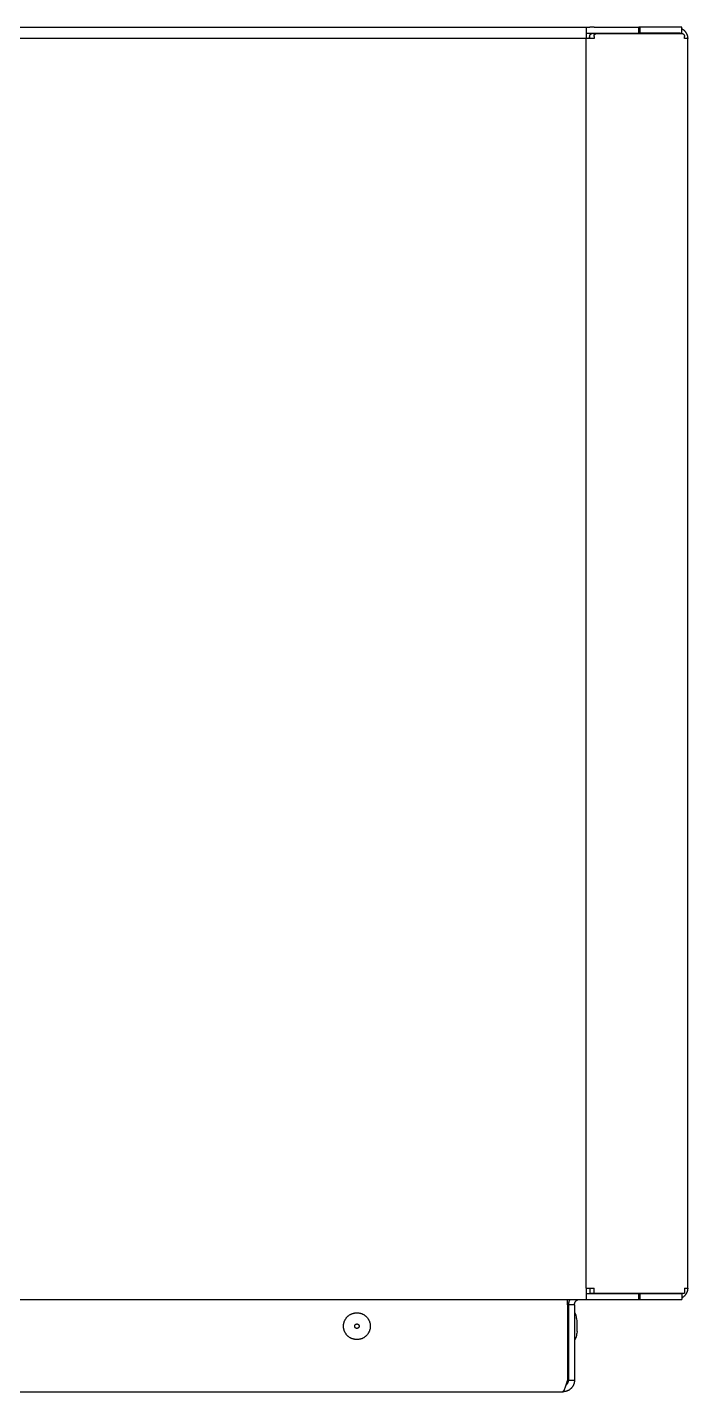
# Model space of a CAD drawing. Header units: millimetres. Extents: x -665 to 1920, y -373 to 1434.
# Drawn here: x -24 to 197.6, y 744 to 1202 of the extents above; entities that cross this region are included whole.
import ezdxf

# ---------------------------------------------------------------- set-up
doc = ezdxf.new("R2010")
doc.units = ezdxf.units.MM
doc.header["$MEASUREMENT"] = 0
doc.layers.add('Domyślny', color=7, linetype='Continuous', true_color=0x000000)
doc.layers.add('Utwórz2D linie widoczne', color=7, linetype='Continuous', true_color=0x000000)

msp = doc.modelspace()

# ---------------------------------------------------------------- linework, layer by layer
at = {"layer": 'Domyślny'}
for p, q in [((163.51, 1198.21), (-228.29, 1198.21)), ((163.51, 778.81), (163.51, 1198.21))]:
    msp.add_line(p, q, dxfattribs=at)
at = {"layer": 'Utwórz2D linie widoczne'}
for p, q in [((-32.39, 1202.01), (163.51, 1202.01)), ((163.51, 1202.01), (163.51, 1198.21)), ((163.51, 1202.01), (164.78, 1202.01)), ((163.51, 1200.01), (164.78, 1200.01)), ((166.19, 1202.01), (164.78, 1202.01)), ((164.78, 1200.01), (166.19, 1200.01)), ((166, 1199.96), (166.06, 1199.97)), ((166.06, 1199.97), (166.12, 1199.98)), ((166.12, 1199.98), (166.18, 1199.99)), ((166.18, 1199.99), (166.24, 1200)), ((166.19, 1202.01), (167.61, 1202.01)), ((166.19, 1200.01), (167.61, 1200.01)), ((166.24, 1200), (166.3, 1200)), ((166.3, 1200), (166.37, 1200.01)), ((167.61, 1202.01), (181.2, 1202.01)), ((167.61, 1200.01), (181.2, 1200.01)), ((181.49, 1202.01), (181.2, 1202.01)), ((181.2, 1200.01), (181.2, 1202.01)), ((181.49, 1200.01), (181.2, 1200.01)), ((181.49, 1202.01), (181.49, 1200.01)), ((195.08, 1202.01), (181.49, 1202.01)), ((195.08, 1200.01), (181.49, 1200.01)), ((193.85, 1200.01), (193.91, 1200)), ((193.91, 1200), (193.97, 1200)), ((193.97, 1200), (194.03, 1199.99)), ((194.03, 1199.99), (194.1, 1199.98)), ((194.1, 1199.98), (194.16, 1199.97)), ((194.16, 1199.97), (194.22, 1199.96)), ((195.67, 1202.01), (195.08, 1202.01)), ((195.08, 1200.01), (195.67, 1200.01)), ((195.67, 1200.01), (195.67, 1202.01)), ((195.67, 1201.52), (195.78, 1201.45)), ((195.78, 1201.45), (195.89, 1201.39)), ((195.89, 1201.39), (196, 1201.31)), ((196, 1201.31), (196.1, 1201.24)), ((196.1, 1201.24), (196.2, 1201.16)), ((196.2, 1201.16), (196.3, 1201.07)), ((196.3, 1201.07), (196.4, 1200.99)), ((196.4, 1200.99), (196.49, 1200.9)), ((196.49, 1200.9), (196.58, 1200.8)), ((196.58, 1200.8), (196.67, 1200.71)), ((196.67, 1200.71), (196.75, 1200.61)), ((196.75, 1200.61), (196.83, 1200.5)), ((196.83, 1200.5), (196.91, 1200.4)), ((196.91, 1200.4), (196.98, 1200.29)), ((196.98, 1200.29), (197.05, 1200.18)), ((197.05, 1200.18), (197.12, 1200.07)), ((197.12, 1200.07), (197.18, 1199.96)), ((166.19, 1198.21), (163.51, 1198.21)), ((164.61, 1198.33), (164.62, 1198.39)), ((164.61, 1198.27), (164.61, 1198.33)), ((164.61, 1198.21), (164.61, 1198.27)), ((164.62, 1198.45), (164.63, 1198.51)), ((164.62, 1198.39), (164.62, 1198.45)), ((164.63, 1198.51), (164.64, 1198.57)), ((164.64, 1198.57), (164.66, 1198.63)), ((164.66, 1198.63), (164.67, 1198.69)), ((164.67, 1198.69), (164.69, 1198.75)), ((164.69, 1198.75), (164.71, 1198.81)), ((164.71, 1198.81), (164.73, 1198.86)), ((164.73, 1198.86), (164.76, 1198.92)), ((164.76, 1198.92), (164.78, 1198.98)), ((164.77, 1199.12), (164.78, 1199.15)), ((164.77, 1199.09), (164.77, 1199.12)), ((164.77, 1199.06), (164.77, 1199.09)), ((164.77, 1199.03), (164.77, 1199.06)), ((164.77, 1199), (164.77, 1199.03)), ((164.77, 1198.97), (164.77, 1199)), ((164.78, 1198.94), (164.77, 1198.97)), ((164.78, 1199.18), (164.79, 1199.21)), ((164.78, 1199.15), (164.78, 1199.18)), ((164.78, 1198.91), (164.78, 1198.94)), ((164.78, 1198.21), (164.78, 1198.91)), ((164.79, 1199.21), (164.8, 1199.24)), ((164.8, 1199.27), (164.81, 1199.3)), ((164.8, 1199.24), (164.8, 1199.27)), ((164.81, 1199.3), (164.82, 1199.33)), ((164.82, 1199.33), (164.83, 1199.36)), ((164.83, 1199.36), (164.84, 1199.39)), ((164.84, 1199.39), (164.86, 1199.41)), ((164.86, 1199.41), (164.87, 1199.44)), ((164.87, 1199.44), (164.88, 1199.47)), ((164.88, 1199.47), (164.9, 1199.49)), ((164.9, 1199.49), (164.92, 1199.52)), ((164.92, 1199.52), (164.93, 1199.55)), ((164.93, 1199.55), (164.95, 1199.57)), ((164.95, 1199.57), (164.97, 1199.59)), ((164.97, 1199.59), (164.99, 1199.62)), ((164.99, 1199.62), (165.01, 1199.64)), ((165.01, 1199.64), (165.03, 1199.66)), ((165.03, 1199.66), (165.06, 1199.68)), ((165.06, 1199.68), (165.08, 1199.7)), ((165.08, 1199.7), (165.1, 1199.72)), ((165.1, 1199.72), (165.13, 1199.74)), ((165.13, 1199.74), (165.15, 1199.76)), ((165.15, 1199.76), (165.18, 1199.78)), ((165.18, 1199.78), (165.2, 1199.8)), ((165.2, 1199.8), (165.23, 1199.81)), ((165.23, 1199.81), (165.26, 1199.82)), ((165.26, 1199.82), (165.28, 1199.84)), ((165.28, 1199.84), (165.31, 1199.85)), ((165.31, 1199.85), (165.34, 1199.86)), ((165.34, 1199.86), (165.37, 1199.87)), ((165.37, 1199.87), (165.4, 1199.88)), ((165.4, 1199.88), (165.43, 1199.89)), ((165.43, 1199.89), (165.46, 1199.9)), ((165.46, 1199.9), (165.49, 1199.91)), ((166.9, 1199.91), (165.49, 1199.91)), ((165.82, 1199.91), (165.88, 1199.93)), ((165.88, 1199.93), (165.94, 1199.94)), ((165.94, 1199.94), (166, 1199.96)), ((166.18, 1199.06), (166.19, 1199.09)), ((166.18, 1199.03), (166.18, 1199.06)), ((166.19, 1199), (166.18, 1199.03)), ((166.19, 1199.15), (166.2, 1199.18)), ((166.19, 1199.12), (166.19, 1199.15)), ((166.19, 1199.09), (166.19, 1199.12)), ((166.19, 1198.97), (166.19, 1199)), ((166.19, 1198.94), (166.19, 1198.97)), ((166.19, 1198.91), (166.19, 1198.94)), ((166.19, 1198.91), (166.19, 1198.21)), ((166.2, 1199.21), (166.21, 1199.24)), ((166.2, 1199.18), (166.2, 1199.21)), ((166.21, 1199.24), (166.22, 1199.27)), ((166.22, 1199.27), (166.23, 1199.3)), ((166.23, 1199.3), (166.24, 1199.33)), ((166.24, 1199.33), (166.25, 1199.36)), ((166.25, 1199.36), (166.26, 1199.39)), ((166.26, 1199.39), (166.27, 1199.41)), ((166.27, 1199.41), (166.28, 1199.44)), ((166.28, 1199.44), (166.3, 1199.47)), ((166.3, 1199.47), (166.31, 1199.49)), ((166.31, 1199.49), (166.33, 1199.52)), ((166.33, 1199.52), (166.35, 1199.55)), ((166.35, 1199.55), (166.37, 1199.57)), ((166.37, 1199.57), (166.39, 1199.59)), ((166.39, 1199.59), (166.41, 1199.62)), ((166.41, 1199.62), (166.43, 1199.64)), ((166.43, 1199.64), (166.45, 1199.66)), ((166.45, 1199.66), (166.47, 1199.68)), ((166.47, 1199.68), (166.49, 1199.7)), ((166.49, 1199.7), (166.52, 1199.72)), ((166.52, 1199.72), (166.54, 1199.74)), ((166.54, 1199.74), (166.56, 1199.76)), ((166.56, 1199.76), (166.59, 1199.78)), ((166.59, 1199.78), (166.62, 1199.8)), ((166.62, 1199.8), (166.64, 1199.81)), ((166.64, 1199.81), (166.67, 1199.82)), ((166.67, 1199.82), (166.7, 1199.84)), ((166.7, 1199.84), (166.73, 1199.85)), ((166.73, 1199.85), (166.75, 1199.86)), ((166.75, 1199.86), (166.78, 1199.87)), ((166.78, 1199.87), (166.81, 1199.88)), ((166.81, 1199.88), (166.84, 1199.89)), ((166.84, 1199.89), (166.87, 1199.9)), ((166.87, 1199.9), (166.9, 1199.91)), ((166.9, 1199.91), (195.79, 1199.91)), ((194.22, 1199.96), (194.28, 1199.94)), ((194.28, 1199.94), (194.34, 1199.93)), ((194.34, 1199.93), (194.4, 1199.91)), ((195.79, 1199.91), (195.82, 1199.9)), ((195.82, 1199.9), (195.85, 1199.89)), ((195.85, 1199.89), (195.88, 1199.88)), ((195.88, 1199.88), (195.91, 1199.87)), ((195.91, 1199.87), (195.93, 1199.86)), ((195.93, 1199.86), (195.96, 1199.85)), ((195.96, 1199.85), (195.99, 1199.84)), ((195.99, 1199.84), (196.02, 1199.82)), ((196.02, 1199.82), (196.05, 1199.81)), ((196.05, 1199.81), (196.07, 1199.8)), ((196.07, 1199.8), (196.1, 1199.78)), ((196.1, 1199.78), (196.12, 1199.76)), ((196.12, 1199.76), (196.15, 1199.74)), ((196.15, 1199.74), (196.17, 1199.72)), ((196.17, 1199.72), (196.2, 1199.7)), ((196.2, 1199.7), (196.22, 1199.68)), ((196.22, 1199.68), (196.24, 1199.66)), ((196.24, 1199.66), (196.26, 1199.64)), ((196.26, 1199.64), (196.28, 1199.62)), ((196.28, 1199.62), (196.3, 1199.59)), ((196.3, 1199.59), (196.32, 1199.57)), ((196.32, 1199.57), (196.34, 1199.55)), ((196.34, 1199.55), (196.36, 1199.52)), ((196.36, 1199.52), (196.37, 1199.49)), ((196.37, 1199.49), (196.39, 1199.47)), ((196.39, 1199.47), (196.4, 1199.44)), ((196.4, 1199.44), (196.42, 1199.41)), ((196.42, 1199.41), (196.43, 1199.39)), ((196.43, 1199.39), (196.44, 1199.36)), ((196.44, 1199.36), (196.45, 1199.33)), ((196.45, 1199.33), (196.46, 1199.3)), ((196.46, 1199.3), (196.47, 1199.27)), ((196.47, 1199.27), (196.48, 1199.24)), ((196.48, 1199.24), (196.48, 1199.21)), ((196.48, 1199.21), (196.49, 1199.18)), ((196.49, 1199.18), (196.49, 1199.15)), ((196.49, 1199.15), (196.5, 1199.12)), ((196.5, 1198.94), (196.49, 1198.91)), ((196.49, 1198.21), (196.49, 1198.91)), ((197.61, 1198.21), (196.49, 1198.21)), ((196.5, 1199.12), (196.5, 1199.09)), ((196.5, 1199.09), (196.5, 1199.06)), ((196.5, 1199.06), (196.5, 1199.03)), ((196.5, 1199.03), (196.5, 1199)), ((196.5, 1199), (196.5, 1198.97)), ((196.5, 1198.97), (196.5, 1198.94)), ((197.18, 1199.96), (197.24, 1199.84)), ((197.24, 1199.84), (197.29, 1199.72)), ((197.29, 1199.72), (197.34, 1199.6)), ((197.34, 1199.6), (197.39, 1199.48)), ((197.39, 1199.48), (197.43, 1199.36)), ((197.43, 1199.36), (197.47, 1199.23)), ((197.47, 1199.23), (197.5, 1199.11)), ((197.5, 1199.11), (197.53, 1198.98)), ((197.53, 1198.98), (197.55, 1198.85)), ((197.55, 1198.85), (197.57, 1198.72)), ((197.57, 1198.72), (197.59, 1198.59)), ((197.59, 1198.59), (197.6, 1198.47)), ((197.6, 1198.47), (197.61, 1198.34)), ((197.61, 1198.34), (197.61, 1198.21)), ((197.61, 778.81), (197.61, 1198.21)), ((163.51, 778.81), (163.51, 775.01)), ((163.51, 778.81), (166.19, 778.81)), ((164.78, 778.81), (164.78, 777.11)), ((166.19, 777.11), (166.19, 778.81)), ((196.49, 778.81), (197.61, 778.81)), ((196.49, 778.81), (196.49, 777.11)), ((197.61, 778.68), (197.6, 778.55)), ((197.61, 778.81), (197.61, 778.68)), ((-32.39, 775.01), (163.51, 775.01)), ((157.32, 773.21), (157.32, 775.01)), ((157.71, 774.07), (157.68, 773.95)), ((157.74, 774.19), (157.71, 774.07)), ((157.77, 774.31), (157.74, 774.19)), ((157.81, 774.43), (157.77, 774.31)), ((157.85, 774.55), (157.81, 774.43)), ((157.9, 774.67), (157.85, 774.55)), ((157.95, 774.78), (157.9, 774.67)), ((158, 774.89), (157.95, 774.78)), ((158.06, 775.01), (158, 774.89)), ((159.78, 773.98), (159.81, 774.04)), ((159.81, 774.04), (159.84, 774.09)), ((159.84, 774.09), (159.87, 774.15)), ((159.87, 774.15), (159.91, 774.2)), ((159.91, 774.2), (159.94, 774.25)), ((159.94, 774.25), (159.98, 774.3)), ((159.98, 774.3), (160.02, 774.35)), ((160.02, 774.35), (160.06, 774.4)), ((160.06, 774.4), (160.1, 774.44)), ((160.1, 774.44), (160.14, 774.49)), ((160.14, 774.49), (160.19, 774.53)), ((160.19, 774.53), (160.23, 774.57)), ((160.23, 774.57), (160.28, 774.61)), ((160.28, 774.61), (160.33, 774.65)), ((160.33, 774.65), (160.38, 774.68)), ((160.38, 774.68), (160.43, 774.72)), ((160.43, 774.72), (160.48, 774.75)), ((160.48, 774.75), (160.54, 774.78)), ((160.54, 774.78), (160.59, 774.81)), ((160.59, 774.81), (160.65, 774.84)), ((160.65, 774.84), (160.71, 774.86)), ((160.71, 774.86), (160.76, 774.89)), ((160.76, 774.89), (160.82, 774.91)), ((160.82, 774.91), (160.88, 774.93)), ((160.88, 774.93), (160.94, 774.94)), ((160.94, 774.94), (161, 774.96)), ((161, 774.96), (161.06, 774.97)), ((161.06, 774.97), (161.12, 774.98)), ((161.12, 774.98), (161.18, 774.99)), ((161.18, 774.99), (161.24, 775)), ((161.24, 775), (161.31, 775)), ((161.31, 775), (161.37, 775.01)), ((163.51, 777.01), (164.78, 777.01)), ((163.51, 775.01), (164.78, 775.01)), ((164.78, 777.11), (166.19, 777.11)), ((164.78, 777.01), (167.61, 777.01)), ((164.78, 775.01), (167.61, 775.01)), ((166.19, 777.11), (196.49, 777.11)), ((167.61, 777.01), (181.2, 777.01)), ((167.61, 775.01), (181.2, 775.01)), ((181.2, 777.01), (181.49, 777.01)), ((181.2, 775.01), (181.2, 777.01)), ((181.2, 775.01), (181.49, 775.01)), ((181.49, 777.01), (181.49, 775.01)), ((181.49, 777.01), (195.08, 777.01)), ((181.49, 775.01), (195.08, 775.01)), ((193.85, 777.01), (193.91, 777.01)), ((193.91, 777.01), (193.97, 777.01)), ((193.97, 777.01), (194.03, 777.02)), ((194.03, 777.02), (194.1, 777.03)), ((194.1, 777.03), (194.16, 777.04)), ((194.16, 777.04), (194.22, 777.05)), ((194.22, 777.05), (194.28, 777.07)), ((194.28, 777.07), (194.34, 777.09)), ((194.34, 777.09), (194.4, 777.11)), ((195.08, 777.01), (195.67, 777.01)), ((195.08, 775.01), (195.67, 775.01)), ((195.67, 777.01), (195.67, 775.01)), ((195.78, 775.56), (195.67, 775.49)), ((195.89, 775.63), (195.78, 775.56)), ((196, 775.7), (195.89, 775.63)), ((196.1, 775.78), (196, 775.7)), ((196.2, 775.86), (196.1, 775.78)), ((196.3, 775.94), (196.2, 775.86)), ((196.4, 776.03), (196.3, 775.94)), ((196.49, 776.12), (196.4, 776.03)), ((196.58, 776.21), (196.49, 776.12)), ((196.67, 776.31), (196.58, 776.21)), ((196.75, 776.41), (196.67, 776.31)), ((196.83, 776.51), (196.75, 776.41)), ((196.91, 776.61), (196.83, 776.51)), ((196.98, 776.72), (196.91, 776.61)), ((197.05, 776.83), (196.98, 776.72)), ((197.12, 776.94), (197.05, 776.83)), ((197.18, 777.06), (197.12, 776.94)), ((197.24, 777.17), (197.18, 777.06)), ((197.29, 777.29), (197.24, 777.17)), ((197.34, 777.41), (197.29, 777.29)), ((197.39, 777.53), (197.34, 777.41)), ((197.43, 777.65), (197.39, 777.53)), ((197.47, 777.78), (197.43, 777.65)), ((197.5, 777.91), (197.47, 777.78)), ((197.53, 778.03), (197.5, 777.91)), ((197.55, 778.16), (197.53, 778.03)), ((197.57, 778.29), (197.55, 778.16)), ((197.59, 778.42), (197.57, 778.29)), ((197.6, 778.55), (197.59, 778.42)), ((83.68, 769.43), (83.8, 769.52)), ((83.8, 769.52), (83.93, 769.62)), ((83.93, 769.62), (84.05, 769.71)), ((84.05, 769.71), (84.18, 769.8)), ((84.18, 769.8), (84.32, 769.88)), ((84.32, 769.88), (84.45, 769.95)), ((84.45, 769.95), (84.59, 770.03)), ((84.59, 770.03), (84.73, 770.09)), ((84.73, 770.09), (84.87, 770.16)), ((84.87, 770.16), (85.01, 770.21)), ((85.01, 770.21), (85.16, 770.27)), ((85.16, 770.27), (85.31, 770.31)), ((85.31, 770.31), (85.46, 770.36)), ((85.46, 770.36), (85.61, 770.39)), ((85.61, 770.39), (85.76, 770.42)), ((85.76, 770.42), (85.91, 770.45)), ((85.91, 770.45), (86.07, 770.47)), ((86.07, 770.47), (86.22, 770.49)), ((86.22, 770.49), (86.38, 770.5)), ((86.38, 770.5), (86.53, 770.51)), ((86.53, 770.51), (86.69, 770.51)), ((86.69, 770.51), (86.84, 770.5)), ((86.84, 770.5), (87, 770.49)), ((87, 770.49), (87.15, 770.47)), ((87.15, 770.47), (87.31, 770.45)), ((87.31, 770.45), (87.46, 770.42)), ((87.46, 770.42), (87.61, 770.39)), ((87.61, 770.39), (87.76, 770.36)), ((87.76, 770.36), (87.91, 770.31)), ((87.91, 770.31), (88.06, 770.27)), ((88.06, 770.27), (88.21, 770.21)), ((88.21, 770.21), (88.35, 770.16)), ((88.35, 770.16), (88.49, 770.09)), ((88.49, 770.09), (88.63, 770.03)), ((88.63, 770.03), (88.77, 769.95)), ((88.77, 769.95), (88.91, 769.88)), ((88.91, 769.88), (89.04, 769.8)), ((89.04, 769.8), (89.17, 769.71)), ((89.17, 769.71), (89.29, 769.62)), ((89.29, 769.62), (89.42, 769.52)), ((89.42, 769.52), (89.54, 769.43)), ((157.4, 773.21), (157.32, 773.21)), ((157.4, 747.81), (157.4, 773.21)), ((157.62, 773.46), (157.61, 773.33)), ((157.61, 773.33), (157.61, 773.21)), ((159.61, 773.21), (157.61, 773.21)), ((157.61, 773.21), (157.61, 747.81)), ((157.63, 773.58), (157.62, 773.46)), ((157.64, 773.7), (157.63, 773.58)), ((157.66, 773.83), (157.64, 773.7)), ((157.68, 773.95), (157.66, 773.83)), ((159.61, 773.33), (159.62, 773.39)), ((159.61, 773.27), (159.61, 773.33)), ((159.61, 773.21), (159.61, 773.27)), ((159.61, 773.21), (159.61, 747.81)), ((159.71, 770.51), (159.61, 770.51)), ((159.62, 773.45), (159.63, 773.51)), ((159.62, 773.39), (159.62, 773.45)), ((159.63, 773.51), (159.65, 773.57)), ((159.65, 773.57), (159.66, 773.64)), ((159.66, 773.64), (159.68, 773.7)), ((159.68, 773.7), (159.69, 773.75)), ((159.69, 773.75), (159.71, 773.81)), ((159.71, 773.81), (159.73, 773.87)), ((159.72, 770.51), (159.71, 770.51)), ((159.71, 770.51), (159.71, 770.51)), ((159.73, 770.5), (159.72, 770.51)), ((159.73, 773.87), (159.76, 773.93)), ((159.74, 770.5), (159.73, 770.5)), ((159.73, 770.5), (159.73, 770.5)), ((159.75, 770.5), (159.74, 770.5)), ((159.76, 770.5), (159.75, 770.5)), ((159.76, 773.93), (159.78, 773.98)), ((159.77, 770.5), (159.76, 770.5)), ((159.76, 770.5), (159.76, 770.5)), ((159.78, 770.49), (159.77, 770.5)), ((159.79, 770.49), (159.78, 770.49)), ((159.78, 770.49), (159.78, 770.49)), ((159.8, 770.48), (159.79, 770.49)), ((159.79, 770.49), (159.79, 770.49)), ((159.81, 770.48), (159.8, 770.48)), ((159.82, 770.47), (159.81, 770.48)), ((159.81, 770.48), (159.81, 770.48)), ((159.83, 770.46), (159.82, 770.47)), ((159.82, 770.47), (159.82, 770.47)), ((159.84, 770.46), (159.83, 770.46)), ((159.85, 770.45), (159.84, 770.46)), ((159.84, 770.46), (159.84, 770.46)), ((159.86, 770.44), (159.85, 770.45)), ((159.85, 770.45), (159.85, 770.45)), ((159.86, 770.43), (159.86, 770.44)), ((159.86, 770.44), (159.86, 770.44)), ((159.87, 770.42), (159.86, 770.43)), ((159.88, 770.41), (159.87, 770.42)), ((159.87, 770.42), (159.87, 770.42)), ((159.88, 770.4), (159.88, 770.41)), ((159.88, 770.41), (159.88, 770.41)), ((159.89, 770.39), (159.88, 770.4)), ((159.89, 770.38), (159.89, 770.39)), ((159.89, 770.39), (159.89, 770.39)), ((159.9, 770.37), (159.89, 770.38)), ((159.89, 770.38), (159.89, 770.38)), ((160.03, 769.96), (159.9, 770.37)), ((160.14, 769.56), (160.03, 769.96)), ((160.24, 769.14), (160.14, 769.56)), ((82.11, 766.16), (82.12, 766.32)), ((82.11, 766.01), (82.11, 766.16)), ((82.11, 765.85), (82.11, 766.01)), ((82.12, 765.7), (82.11, 765.85)), ((82.12, 766.32), (82.13, 766.47)), ((82.13, 765.54), (82.12, 765.7)), ((82.13, 766.47), (82.15, 766.63)), ((82.15, 765.39), (82.13, 765.54)), ((82.15, 766.63), (82.18, 766.78)), ((82.18, 765.23), (82.15, 765.39)), ((82.18, 766.78), (82.21, 766.93)), ((82.21, 765.08), (82.18, 765.23)), ((82.21, 766.93), (82.24, 767.08)), ((82.24, 764.93), (82.21, 765.08)), ((82.24, 767.08), (82.28, 767.23)), ((82.28, 764.78), (82.24, 764.93)), ((82.28, 767.23), (82.33, 767.38)), ((82.33, 767.38), (82.38, 767.53)), ((82.38, 767.53), (82.43, 767.67)), ((82.43, 767.67), (82.49, 767.82)), ((82.49, 767.82), (82.56, 767.96)), ((82.56, 767.96), (82.63, 768.1)), ((82.63, 768.1), (82.7, 768.23)), ((82.7, 768.23), (82.78, 768.37)), ((82.78, 768.37), (82.86, 768.5)), ((82.86, 768.5), (82.95, 768.63)), ((82.95, 768.63), (83.04, 768.75)), ((83.04, 768.75), (83.14, 768.87)), ((83.14, 768.87), (83.24, 768.99)), ((83.24, 768.99), (83.35, 769.1)), ((83.35, 769.1), (83.46, 769.22)), ((83.46, 769.22), (83.57, 769.32)), ((83.57, 769.32), (83.68, 769.43)), ((85.86, 766.08), (85.87, 766.11)), ((85.86, 766.06), (85.86, 766.08)), ((85.86, 766.03), (85.86, 766.06)), ((85.86, 766.01), (85.86, 766.03)), ((85.86, 765.98), (85.86, 766.01)), ((85.86, 765.95), (85.86, 765.98)), ((85.86, 765.93), (85.86, 765.95)), ((85.87, 765.9), (85.86, 765.93)), ((85.87, 766.13), (85.88, 766.16)), ((85.87, 766.11), (85.87, 766.13)), ((85.87, 765.88), (85.87, 765.9)), ((85.88, 765.85), (85.87, 765.88)), ((85.88, 766.19), (85.89, 766.21)), ((85.88, 766.16), (85.88, 766.19)), ((85.88, 765.83), (85.88, 765.85)), ((85.89, 765.8), (85.88, 765.83)), ((85.89, 766.21), (85.9, 766.24)), ((85.9, 765.78), (85.89, 765.8)), ((85.9, 766.26), (85.91, 766.28)), ((85.9, 766.24), (85.9, 766.26)), ((85.9, 765.75), (85.9, 765.78)), ((85.91, 765.73), (85.9, 765.75)), ((85.91, 766.28), (85.92, 766.31)), ((85.92, 765.7), (85.91, 765.73)), ((85.92, 766.31), (85.93, 766.33)), ((85.93, 765.68), (85.92, 765.7)), ((85.93, 766.33), (85.95, 766.35)), ((85.95, 765.66), (85.93, 765.68)), ((85.95, 766.35), (85.96, 766.38)), ((85.96, 765.63), (85.95, 765.66)), ((85.96, 766.38), (85.97, 766.4)), ((85.97, 765.61), (85.96, 765.63)), ((85.97, 766.4), (85.99, 766.42)), ((85.99, 765.59), (85.97, 765.61)), ((85.99, 766.42), (86, 766.44)), ((86, 765.57), (85.99, 765.59)), ((86, 766.44), (86.02, 766.46)), ((86.02, 765.55), (86, 765.57)), ((86.02, 766.46), (86.03, 766.48)), ((86.03, 765.53), (86.02, 765.55)), ((86.03, 766.48), (86.05, 766.5)), ((86.05, 765.51), (86.03, 765.53)), ((86.05, 766.5), (86.07, 766.52)), ((86.07, 765.49), (86.05, 765.51)), ((86.07, 766.52), (86.08, 766.54)), ((86.08, 765.47), (86.07, 765.49)), ((86.08, 766.54), (86.1, 766.56)), ((86.1, 765.45), (86.08, 765.47)), ((86.1, 766.56), (86.12, 766.58)), ((86.12, 765.44), (86.1, 765.45)), ((86.12, 766.58), (86.14, 766.59)), ((86.14, 765.42), (86.12, 765.44)), ((86.14, 766.59), (86.16, 766.61)), ((86.16, 765.4), (86.14, 765.42)), ((86.16, 766.61), (86.18, 766.62)), ((86.18, 765.39), (86.16, 765.4)), ((86.18, 766.62), (86.21, 766.64)), ((86.21, 765.37), (86.18, 765.39)), ((86.21, 766.64), (86.23, 766.65)), ((86.23, 765.36), (86.21, 765.37)), ((86.23, 766.65), (86.25, 766.66)), ((86.25, 765.35), (86.23, 765.36)), ((86.25, 766.66), (86.27, 766.68)), ((86.27, 765.34), (86.25, 765.35)), ((86.27, 766.68), (86.3, 766.69)), ((86.3, 765.32), (86.27, 765.34)), ((86.3, 766.69), (86.32, 766.7)), ((86.32, 765.31), (86.3, 765.32)), ((86.32, 766.7), (86.34, 766.71)), ((86.34, 765.3), (86.32, 765.31)), ((86.34, 766.71), (86.37, 766.72)), ((86.37, 765.3), (86.34, 765.3)), ((86.37, 766.72), (86.39, 766.72)), ((86.39, 765.29), (86.37, 765.3)), ((86.39, 766.72), (86.42, 766.73)), ((86.42, 765.28), (86.39, 765.29)), ((86.42, 766.73), (86.44, 766.74)), ((86.44, 765.27), (86.42, 765.28)), ((86.44, 766.74), (86.47, 766.74)), ((86.47, 765.27), (86.44, 765.27)), ((86.47, 766.74), (86.49, 766.75)), ((86.49, 765.26), (86.47, 765.27)), ((86.49, 766.75), (86.52, 766.75)), ((86.52, 765.26), (86.49, 765.26)), ((86.52, 766.75), (86.55, 766.75)), ((86.55, 765.26), (86.52, 765.26)), ((86.55, 766.75), (86.57, 766.75)), ((86.57, 765.26), (86.55, 765.26)), ((86.57, 766.75), (86.6, 766.76)), ((86.6, 765.26), (86.57, 765.26)), ((86.6, 766.76), (86.62, 766.76)), ((86.62, 765.26), (86.6, 765.26)), ((86.62, 766.76), (86.65, 766.75)), ((86.65, 765.26), (86.62, 765.26)), ((86.65, 766.75), (86.67, 766.75)), ((86.67, 765.26), (86.65, 765.26)), ((86.67, 766.75), (86.7, 766.75)), ((86.7, 765.26), (86.67, 765.26)), ((86.7, 766.75), (86.73, 766.75)), ((86.73, 765.26), (86.7, 765.26)), ((86.73, 766.75), (86.75, 766.74)), ((86.75, 765.27), (86.73, 765.26)), ((86.75, 766.74), (86.78, 766.74)), ((86.78, 765.27), (86.75, 765.27)), ((86.78, 766.74), (86.8, 766.73)), ((86.8, 765.28), (86.78, 765.27)), ((86.8, 766.73), (86.83, 766.72)), ((86.83, 765.29), (86.8, 765.28)), ((86.83, 766.72), (86.85, 766.72)), ((86.85, 765.3), (86.83, 765.29)), ((86.85, 766.72), (86.88, 766.71)), ((86.88, 765.3), (86.85, 765.3)), ((86.88, 766.71), (86.9, 766.7)), ((86.9, 765.31), (86.88, 765.3)), ((86.9, 766.7), (86.92, 766.69)), ((86.92, 765.32), (86.9, 765.31)), ((86.92, 766.69), (86.95, 766.68)), ((86.95, 765.34), (86.92, 765.32)), ((86.95, 766.68), (86.97, 766.66)), ((86.97, 765.35), (86.95, 765.34)), ((86.97, 766.66), (86.99, 766.65)), ((86.99, 765.36), (86.97, 765.35)), ((86.99, 766.65), (87.01, 766.64)), ((87.01, 765.37), (86.99, 765.36)), ((87.01, 766.64), (87.04, 766.62)), ((87.04, 765.39), (87.01, 765.37)), ((87.04, 766.62), (87.06, 766.61)), ((87.06, 765.4), (87.04, 765.39)), ((87.06, 766.61), (87.08, 766.59)), ((87.08, 765.42), (87.06, 765.4)), ((87.08, 766.59), (87.1, 766.58)), ((87.1, 765.44), (87.08, 765.42)), ((87.1, 766.58), (87.12, 766.56)), ((87.12, 765.45), (87.1, 765.44)), ((87.12, 766.56), (87.14, 766.54)), ((87.14, 765.47), (87.12, 765.45)), ((87.14, 766.54), (87.15, 766.52)), ((87.15, 765.49), (87.14, 765.47)), ((87.15, 766.52), (87.17, 766.5)), ((87.17, 765.51), (87.15, 765.49)), ((87.17, 766.5), (87.19, 766.48)), ((87.19, 765.53), (87.17, 765.51)), ((87.19, 766.48), (87.2, 766.46)), ((87.2, 765.55), (87.19, 765.53)), ((87.2, 766.46), (87.22, 766.44)), ((87.22, 765.57), (87.2, 765.55)), ((87.22, 766.44), (87.23, 766.42)), ((87.23, 765.59), (87.22, 765.57)), ((87.23, 766.42), (87.25, 766.4)), ((87.25, 765.61), (87.23, 765.59)), ((87.25, 766.4), (87.26, 766.38)), ((87.26, 765.63), (87.25, 765.61)), ((87.26, 766.38), (87.27, 766.35)), ((87.27, 765.66), (87.26, 765.63)), ((87.27, 766.35), (87.29, 766.33)), ((87.29, 765.68), (87.27, 765.66)), ((87.29, 766.33), (87.3, 766.31)), ((87.3, 765.7), (87.29, 765.68)), ((87.3, 766.31), (87.31, 766.28)), ((87.31, 765.73), (87.3, 765.7)), ((87.31, 766.28), (87.32, 766.26)), ((87.32, 765.75), (87.31, 765.73)), ((87.32, 766.26), (87.32, 766.24)), ((87.32, 766.24), (87.33, 766.21)), ((87.33, 765.8), (87.32, 765.78)), ((87.32, 765.78), (87.32, 765.75)), ((87.33, 766.21), (87.34, 766.19)), ((87.34, 765.83), (87.33, 765.8)), ((87.34, 766.19), (87.34, 766.16)), ((87.34, 766.16), (87.35, 766.13)), ((87.35, 765.88), (87.34, 765.85)), ((87.34, 765.85), (87.34, 765.83)), ((87.35, 766.13), (87.35, 766.11)), ((87.35, 766.11), (87.36, 766.08)), ((87.36, 765.93), (87.35, 765.9)), ((87.35, 765.9), (87.35, 765.88)), ((87.36, 766.08), (87.36, 766.06)), ((87.36, 766.06), (87.36, 766.03)), ((87.36, 766.03), (87.36, 766.01)), ((87.36, 766.01), (87.36, 765.98)), ((87.36, 765.98), (87.36, 765.95)), ((87.36, 765.95), (87.36, 765.93)), ((89.54, 769.43), (89.65, 769.32)), ((89.65, 769.32), (89.76, 769.22)), ((89.76, 769.22), (89.87, 769.1)), ((89.87, 769.1), (89.98, 768.99)), ((89.98, 768.99), (90.08, 768.87)), ((90.08, 768.87), (90.18, 768.75)), ((90.18, 768.75), (90.27, 768.63)), ((90.27, 768.63), (90.36, 768.5)), ((90.36, 768.5), (90.44, 768.37)), ((90.44, 768.37), (90.52, 768.23)), ((90.52, 768.23), (90.59, 768.1)), ((90.59, 768.1), (90.66, 767.96)), ((90.66, 767.96), (90.73, 767.82)), ((90.73, 767.82), (90.79, 767.67)), ((90.79, 767.67), (90.84, 767.53)), ((90.84, 767.53), (90.89, 767.38)), ((90.89, 767.38), (90.94, 767.23)), ((90.94, 767.23), (90.98, 767.08)), ((90.98, 764.93), (90.94, 764.78)), ((90.98, 767.08), (91.01, 766.93)), ((91.01, 765.08), (90.98, 764.93)), ((91.01, 766.93), (91.04, 766.78)), ((91.04, 765.23), (91.01, 765.08)), ((91.04, 766.78), (91.07, 766.63)), ((91.07, 765.39), (91.04, 765.23)), ((91.07, 766.63), (91.09, 766.47)), ((91.09, 765.54), (91.07, 765.39)), ((91.09, 766.47), (91.1, 766.32)), ((91.1, 765.7), (91.09, 765.54)), ((91.1, 766.32), (91.11, 766.16)), ((91.11, 765.85), (91.1, 765.7)), ((91.11, 766.16), (91.11, 766.01)), ((91.11, 766.01), (91.11, 765.85)), ((157.4, 768.11), (157.61, 768.11)), ((160.33, 768.73), (160.24, 769.14)), ((160.41, 768.31), (160.33, 768.73)), ((160.48, 767.89), (160.41, 768.31)), ((160.48, 767.86), (160.48, 767.89)), ((160.48, 767.82), (160.48, 767.86)), ((160.49, 767.79), (160.48, 767.82)), ((160.49, 767.76), (160.49, 767.79)), ((160.49, 766.01), (160.49, 767.76)), ((160.49, 764.26), (160.49, 766.01)), ((82.33, 764.63), (82.28, 764.78)), ((82.38, 764.48), (82.33, 764.63)), ((82.43, 764.34), (82.38, 764.48)), ((82.49, 764.19), (82.43, 764.34)), ((82.56, 764.05), (82.49, 764.19)), ((82.63, 763.91), (82.56, 764.05)), ((82.7, 763.78), (82.63, 763.91)), ((82.78, 763.64), (82.7, 763.78)), ((82.86, 763.51), (82.78, 763.64)), ((82.95, 763.39), (82.86, 763.51)), ((83.04, 763.26), (82.95, 763.39)), ((83.14, 763.14), (83.04, 763.26)), ((83.24, 763.02), (83.14, 763.14)), ((83.35, 762.91), (83.24, 763.02)), ((83.46, 762.8), (83.35, 762.91)), ((83.57, 762.69), (83.46, 762.8)), ((83.68, 762.59), (83.57, 762.69)), ((83.8, 762.49), (83.68, 762.59)), ((83.93, 762.39), (83.8, 762.49)), ((84.05, 762.3), (83.93, 762.39)), ((84.18, 762.22), (84.05, 762.3)), ((84.32, 762.13), (84.18, 762.22)), ((84.45, 762.06), (84.32, 762.13)), ((84.59, 761.99), (84.45, 762.06)), ((84.73, 761.92), (84.59, 761.99)), ((84.87, 761.86), (84.73, 761.92)), ((85.01, 761.8), (84.87, 761.86)), ((85.16, 761.75), (85.01, 761.8)), ((85.31, 761.7), (85.16, 761.75)), ((85.46, 761.66), (85.31, 761.7)), ((85.61, 761.62), (85.46, 761.66)), ((85.76, 761.59), (85.61, 761.62)), ((85.91, 761.56), (85.76, 761.59)), ((86.07, 761.54), (85.91, 761.56)), ((86.22, 761.52), (86.07, 761.54)), ((86.38, 761.51), (86.22, 761.52)), ((86.53, 761.51), (86.38, 761.51)), ((86.69, 761.51), (86.53, 761.51)), ((86.84, 761.51), (86.69, 761.51)), ((87, 761.52), (86.84, 761.51)), ((87.15, 761.54), (87, 761.52)), ((87.31, 761.56), (87.15, 761.54)), ((87.46, 761.59), (87.31, 761.56)), ((87.61, 761.62), (87.46, 761.59)), ((87.76, 761.66), (87.61, 761.62)), ((87.91, 761.7), (87.76, 761.66)), ((88.06, 761.75), (87.91, 761.7)), ((88.21, 761.8), (88.06, 761.75)), ((88.35, 761.86), (88.21, 761.8)), ((88.49, 761.92), (88.35, 761.86)), ((88.63, 761.99), (88.49, 761.92)), ((88.77, 762.06), (88.63, 761.99)), ((88.91, 762.13), (88.77, 762.06)), ((89.04, 762.22), (88.91, 762.13)), ((89.17, 762.3), (89.04, 762.22)), ((89.29, 762.39), (89.17, 762.3)), ((89.42, 762.49), (89.29, 762.39)), ((89.54, 762.59), (89.42, 762.49)), ((89.65, 762.69), (89.54, 762.59)), ((89.76, 762.8), (89.65, 762.69)), ((89.87, 762.91), (89.76, 762.8)), ((89.98, 763.02), (89.87, 762.91)), ((90.08, 763.14), (89.98, 763.02)), ((90.18, 763.26), (90.08, 763.14)), ((90.27, 763.39), (90.18, 763.26)), ((90.36, 763.51), (90.27, 763.39)), ((90.44, 763.64), (90.36, 763.51)), ((90.52, 763.78), (90.44, 763.64)), ((90.59, 763.91), (90.52, 763.78)), ((90.66, 764.05), (90.59, 763.91)), ((90.73, 764.19), (90.66, 764.05)), ((90.79, 764.34), (90.73, 764.19)), ((90.84, 764.48), (90.79, 764.34)), ((90.89, 764.63), (90.84, 764.48)), ((90.94, 764.78), (90.89, 764.63)), ((157.4, 763.91), (157.61, 763.91)), ((159.71, 761.51), (159.61, 761.51)), ((159.72, 761.51), (159.71, 761.51)), ((159.71, 761.51), (159.71, 761.51)), ((159.73, 761.51), (159.72, 761.51)), ((159.74, 761.51), (159.73, 761.51)), ((159.73, 761.51), (159.73, 761.51)), ((159.75, 761.51), (159.74, 761.51)), ((159.76, 761.51), (159.75, 761.51)), ((159.77, 761.52), (159.76, 761.51)), ((159.76, 761.51), (159.76, 761.51)), ((159.78, 761.52), (159.77, 761.52)), ((159.79, 761.52), (159.78, 761.52)), ((159.78, 761.52), (159.78, 761.52)), ((159.8, 761.53), (159.79, 761.53)), ((159.79, 761.53), (159.79, 761.52)), ((159.81, 761.53), (159.8, 761.53)), ((159.82, 761.54), (159.81, 761.54)), ((159.81, 761.54), (159.81, 761.53)), ((159.83, 761.55), (159.82, 761.54)), ((159.82, 761.54), (159.82, 761.54)), ((159.84, 761.55), (159.83, 761.55)), ((159.85, 761.56), (159.84, 761.56)), ((159.84, 761.56), (159.84, 761.55)), ((159.86, 761.57), (159.85, 761.57)), ((159.85, 761.57), (159.85, 761.56)), ((159.87, 761.59), (159.86, 761.58)), ((159.86, 761.58), (159.86, 761.58)), ((159.86, 761.58), (159.86, 761.57)), ((159.88, 761.6), (159.87, 761.59)), ((159.87, 761.59), (159.87, 761.59)), ((159.89, 761.62), (159.88, 761.61)), ((159.88, 761.61), (159.88, 761.6)), ((159.88, 761.6), (159.88, 761.6)), ((159.9, 761.64), (159.89, 761.64)), ((159.89, 761.64), (159.89, 761.63)), ((159.89, 761.63), (159.89, 761.62)), ((159.89, 761.62), (159.89, 761.62)), ((160.03, 762.05), (159.9, 761.64)), ((160.14, 762.46), (160.03, 762.05)), ((160.24, 762.87), (160.14, 762.46)), ((160.33, 763.28), (160.24, 762.87)), ((160.41, 763.7), (160.33, 763.28)), ((160.48, 764.12), (160.41, 763.7)), ((160.49, 764.22), (160.48, 764.19)), ((160.48, 764.19), (160.48, 764.15)), ((160.48, 764.15), (160.48, 764.12)), ((160.49, 764.26), (160.49, 764.22)), ((156.74, 745.95), (156.99, 746.7)), ((156.99, 746.7), (157.32, 747.81)), ((157.07, 746.52), (157.11, 746.56)), ((157.11, 746.56), (157.15, 746.61)), ((157.15, 746.61), (157.19, 746.66)), ((157.19, 746.66), (157.23, 746.71)), ((157.23, 746.71), (157.27, 746.76)), ((157.27, 746.76), (157.3, 746.81)), ((157.3, 746.81), (157.34, 746.86)), ((157.32, 747.81), (157.4, 747.81)), ((157.34, 746.86), (157.37, 746.91)), ((157.37, 746.91), (157.4, 746.97)), ((157.4, 746.97), (157.43, 747.02)), ((157.43, 747.02), (157.45, 747.08)), ((157.45, 747.08), (157.48, 747.14)), ((157.48, 747.14), (157.5, 747.19)), ((157.5, 747.19), (157.52, 747.25)), ((157.52, 747.25), (157.54, 747.31)), ((157.54, 747.31), (157.55, 747.37)), ((157.55, 747.37), (157.57, 747.43)), ((157.57, 747.43), (157.58, 747.5)), ((157.58, 747.5), (157.59, 747.56)), ((157.59, 747.56), (157.6, 747.62)), ((157.6, 747.68), (157.61, 747.74)), ((157.6, 747.62), (157.6, 747.68)), ((159.61, 747.81), (157.61, 747.81)), ((157.61, 747.74), (157.61, 747.81)), ((159.43, 746.66), (159.39, 746.53)), ((159.47, 746.78), (159.43, 746.66)), ((159.5, 746.91), (159.47, 746.78)), ((159.53, 747.03), (159.5, 746.91)), ((159.55, 747.16), (159.53, 747.03)), ((159.57, 747.29), (159.55, 747.16)), ((159.59, 747.42), (159.57, 747.29)), ((159.6, 747.55), (159.59, 747.42)), ((159.61, 747.68), (159.6, 747.55)), ((159.61, 747.81), (159.61, 747.68)), ((-32.39, 744.01), (155.52, 744.01)), ((155.52, 744.01), (155.54, 744.01)), ((155.52, 744.01), (155.81, 744.01)), ((155.54, 744.01), (155.55, 744.01)), ((155.55, 744.01), (155.56, 744.01)), ((155.56, 744.01), (155.57, 744.01)), ((155.57, 744.01), (155.58, 744.01)), ((155.58, 744.01), (155.59, 744.01)), ((155.59, 744.01), (155.6, 744.01)), ((155.6, 744.01), (155.61, 744.02)), ((155.61, 744.02), (155.62, 744.02)), ((155.62, 744.02), (155.63, 744.02)), ((155.63, 744.02), (155.64, 744.03)), ((155.64, 744.03), (155.65, 744.03)), ((155.65, 744.03), (155.67, 744.03)), ((155.67, 744.03), (155.68, 744.04)), ((155.68, 744.04), (155.69, 744.05)), ((155.69, 744.05), (155.7, 744.05)), ((155.7, 744.05), (155.72, 744.06)), ((155.72, 744.06), (155.73, 744.07)), ((155.73, 744.07), (155.74, 744.07)), ((155.74, 744.07), (155.75, 744.08)), ((155.75, 744.08), (155.76, 744.09)), ((155.76, 744.09), (155.77, 744.09)), ((155.77, 744.09), (155.78, 744.1)), ((155.78, 744.1), (155.79, 744.11)), ((155.79, 744.11), (155.81, 744.12)), ((155.81, 744.12), (155.82, 744.13)), ((155.81, 744.01), (155.81, 744.12)), ((155.94, 744.01), (155.81, 744.01)), ((155.82, 744.13), (155.83, 744.14)), ((155.83, 744.14), (155.85, 744.15)), ((155.85, 744.15), (155.86, 744.17)), ((155.86, 744.17), (155.87, 744.18)), ((155.87, 744.18), (155.88, 744.19)), ((155.88, 744.19), (155.91, 744.22)), ((155.91, 744.22), (155.93, 744.25)), ((155.93, 744.25), (155.96, 744.28)), ((156.07, 744.01), (155.94, 744.01)), ((155.96, 744.28), (155.98, 744.31)), ((155.98, 744.31), (156.01, 744.34)), ((156.01, 744.34), (156.03, 744.38)), ((156.03, 744.38), (156.06, 744.41)), ((156.06, 744.41), (156.09, 744.45)), ((156.2, 744.03), (156.07, 744.01)), ((156.09, 744.45), (156.11, 744.49)), ((156.11, 744.49), (156.16, 744.58)), ((156.16, 744.58), (156.22, 744.68)), ((156.32, 744.04), (156.2, 744.03)), ((156.22, 744.68), (156.26, 744.77)), ((156.26, 744.77), (156.31, 744.87)), ((156.31, 744.87), (156.37, 744.98)), ((156.45, 744.06), (156.32, 744.04)), ((156.37, 744.98), (156.42, 745.1)), ((156.42, 745.1), (156.51, 745.34)), ((156.58, 744.09), (156.45, 744.06)), ((156.51, 745.34), (156.63, 745.64)), ((156.71, 744.11), (156.58, 744.09)), ((156.63, 745.64), (156.74, 745.95)), ((156.83, 744.15), (156.71, 744.11)), ((156.96, 744.18), (156.83, 744.15)), ((156.88, 746.36), (156.93, 746.4)), ((156.93, 746.4), (156.97, 746.44)), ((157.08, 744.23), (156.96, 744.18)), ((156.97, 746.44), (157.02, 746.48)), ((157.02, 746.48), (157.07, 746.52)), ((157.2, 744.27), (157.08, 744.23)), ((157.32, 744.32), (157.2, 744.27)), ((157.44, 744.37), (157.32, 744.32)), ((157.56, 744.43), (157.44, 744.37)), ((157.67, 744.49), (157.56, 744.43)), ((157.78, 744.56), (157.67, 744.49)), ((157.89, 744.63), (157.78, 744.56)), ((158, 744.7), (157.89, 744.63)), ((158.1, 744.78), (158, 744.7)), ((158.21, 744.86), (158.1, 744.78)), ((158.3, 744.94), (158.21, 744.86)), ((158.4, 745.03), (158.3, 744.94)), ((158.49, 745.12), (158.4, 745.03)), ((158.58, 745.21), (158.49, 745.12)), ((158.67, 745.31), (158.58, 745.21)), ((158.75, 745.41), (158.67, 745.31)), ((158.84, 745.51), (158.75, 745.41)), ((158.91, 745.61), (158.84, 745.51)), ((158.98, 745.72), (158.91, 745.61)), ((159.05, 745.83), (158.98, 745.72)), ((159.12, 745.94), (159.05, 745.83)), ((159.18, 746.06), (159.12, 745.94)), ((159.24, 746.17), (159.18, 746.06)), ((159.29, 746.29), (159.24, 746.17)), ((159.34, 746.41), (159.29, 746.29)), ((159.39, 746.53), (159.34, 746.41))]:
    msp.add_line(p, q, dxfattribs=at)

doc.saveas('drawing.dxf')
